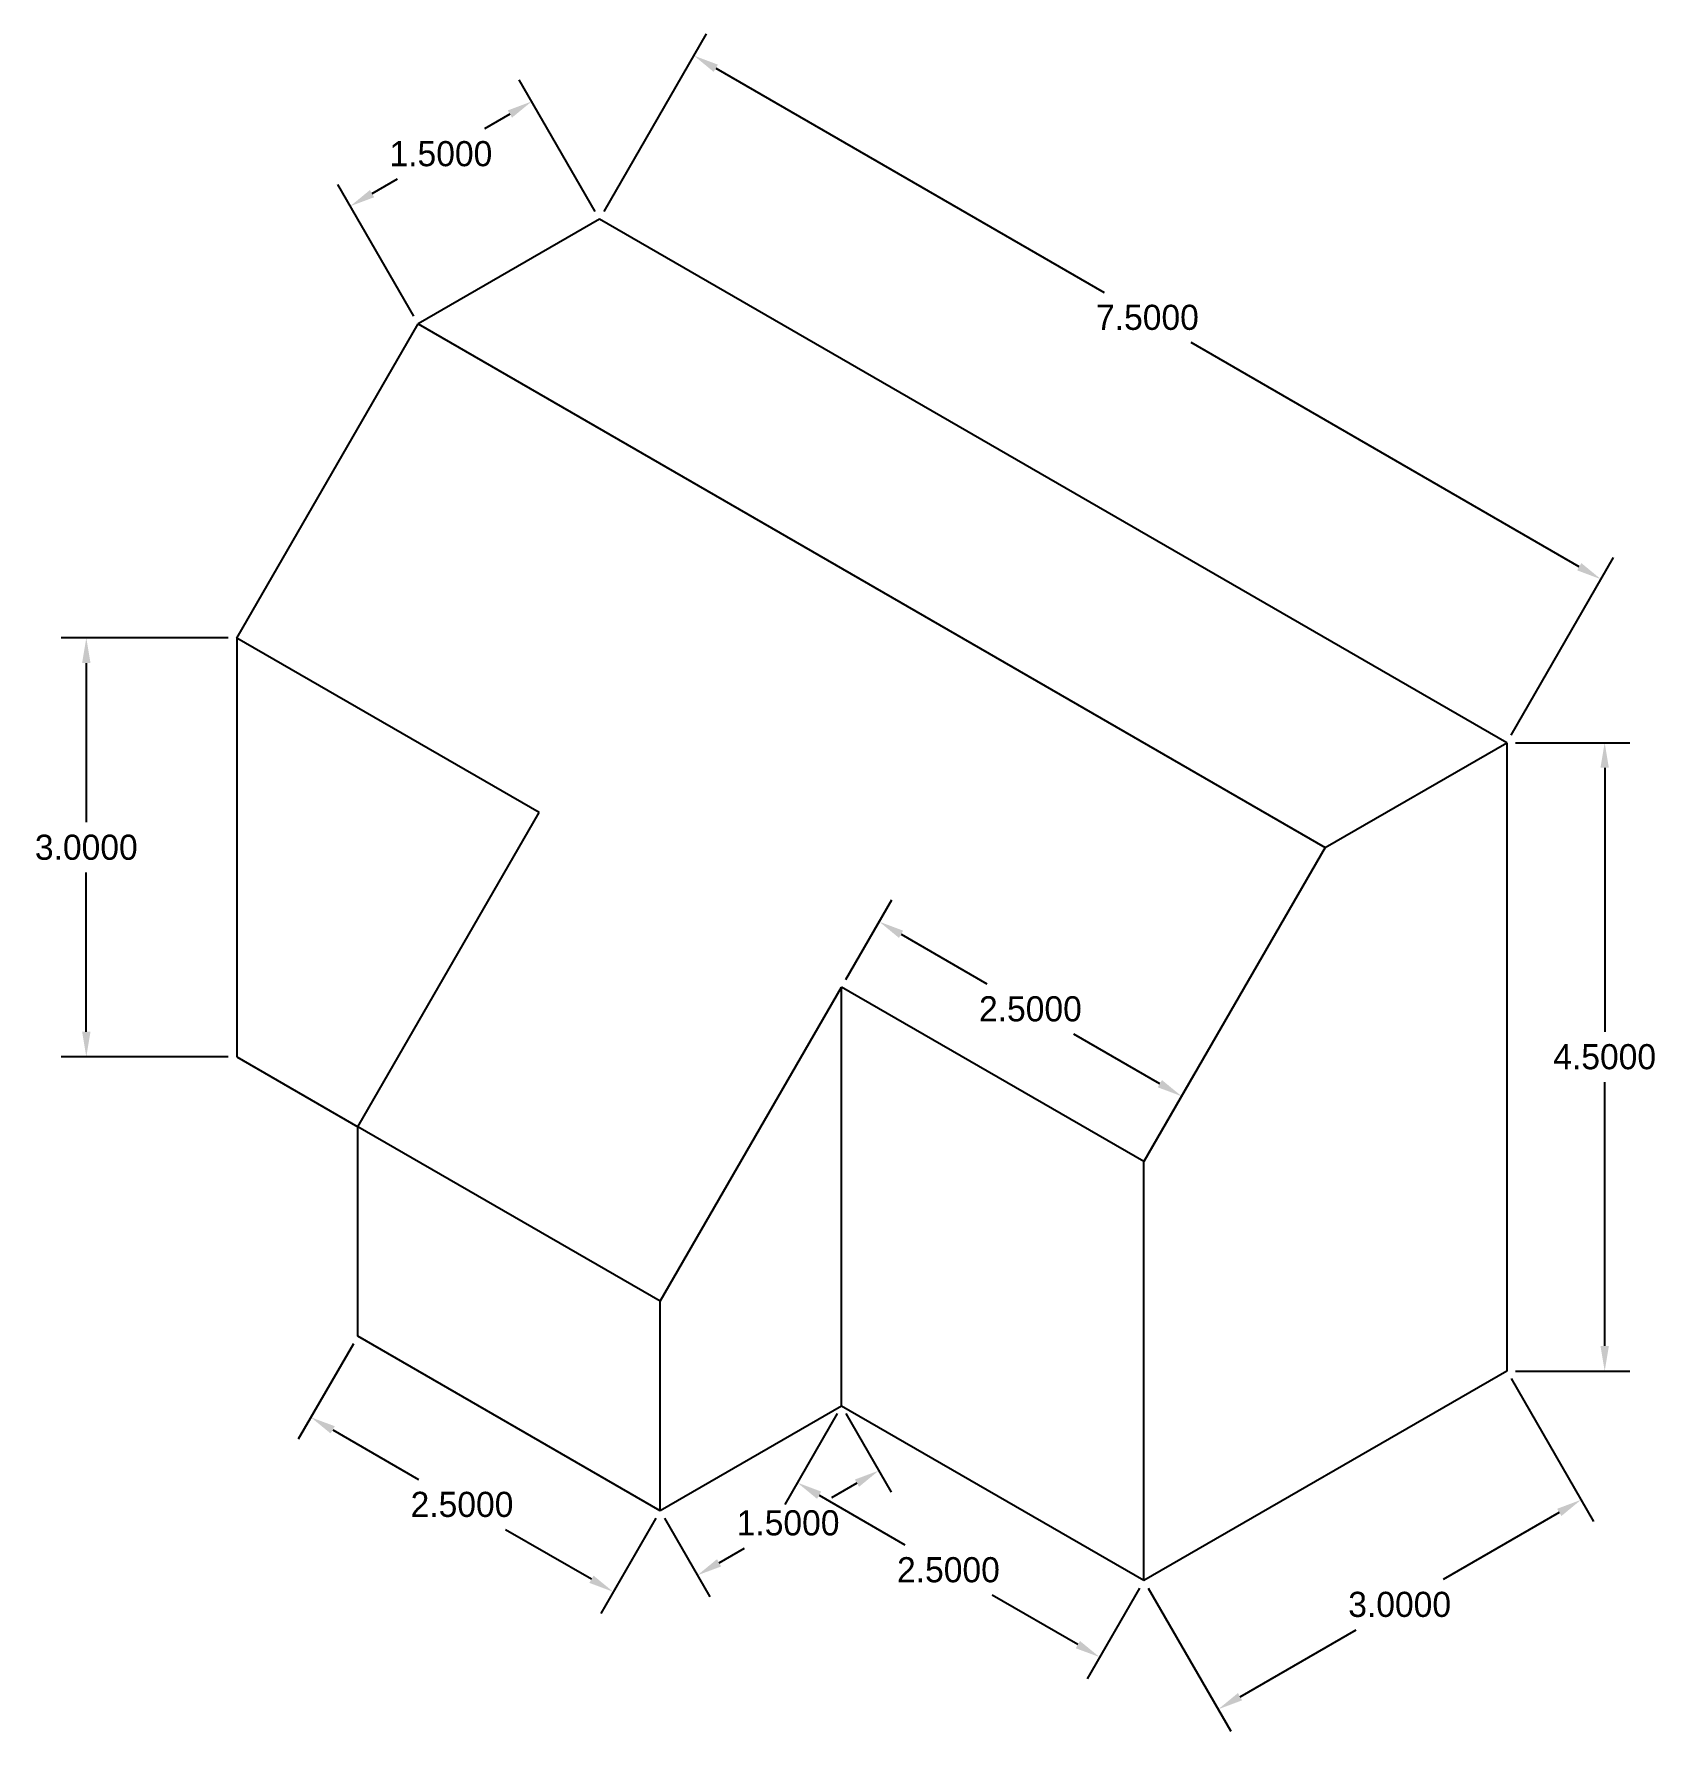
# Model space of a CAD drawing. Header units: feet. Extents: x 15.2 to 26.8, y 25.8 to 37.9.
import ezdxf

# ---------------------------------------------------------------- set-up
doc = ezdxf.new("R2010")
doc.units = ezdxf.units.FT
doc.header["$MEASUREMENT"] = 0
doc.dimstyles.get("Standard").update_dxf_attribs({"dimtxt": 0.18, "dimasz": 0.18, "dimexe": 0.18, "dimexo": 0.0625, "dimgap": 0.09, "dimtad": 0, "dimtih": 1, "dimtoh": 1, "dimdec": 4, "dimzin": 0, "dimdsep": 46, "dimtxsty": 'Standard', "dimcen": 0.09, "dimadec": 0, "dimazin": 0, "dimtfac": 1, "dimtdec": 4, "dimtofl": 0, "dimtmove": 0, "dimatfit": 3, "dimfxl": 1, "dimtolj": 1, "dimtzin": 0, "dimarcsym": 0})

# ---------------------------------------------------------------- blocks, each defined once
blk = doc.blocks.new('*D2')
at = {"color": 0, "lineweight": -2}
for p, q in [((20.997, 28.051), (21.322, 27.487)), ((21.076, 27.552), (20.894, 27.447)), ((19.698, 27.301), (20.023, 26.737)), ((20.089, 26.982), (20.271, 27.087))]:
    blk.add_line(p, q, dxfattribs=at)
at = {"color": 0}
for points in [[(21.061, 27.578), (21.091, 27.526), (21.232, 27.642)], [(20.074, 27.008), (20.104, 26.956), (19.933, 26.892)]]:
    blk.add_solid(points, dxfattribs=at)
at = {"layer": 'Defpoints', "color": 0}
for p in [(20.965, 28.105), (21.232, 27.642), (19.666, 27.355)]:
    blk.add_point(p, dxfattribs=at)
at = {"color": 0, "insert": (20.583, 27.267), "char_height": 0.18, "attachment_point": 5}
blk.add_mtext('\\A1;1.5000', dxfattribs=at)
blk = doc.blocks.new('*D3')
at = {"color": 0, "lineweight": -2}
for p, q in [((20.997, 31.159), (21.326, 31.729)), ((21.392, 31.483), (22.006, 31.128)), ((23.245, 30.413), (22.63, 30.768)), ((23.162, 29.909), (23.491, 30.479))]:
    blk.add_line(p, q, dxfattribs=at)
at = {"color": 0}
for points in [[(21.407, 31.509), (21.377, 31.457), (21.236, 31.573)], [(23.26, 30.439), (23.23, 30.387), (23.401, 30.323)]]:
    blk.add_solid(points, dxfattribs=at)
at = {"layer": 'Defpoints', "color": 0}
for p in [(20.965, 31.105), (23.401, 30.323), (23.13, 29.855)]:
    blk.add_point(p, dxfattribs=at)
at = {"color": 0, "insert": (22.318, 30.948), "char_height": 0.18, "attachment_point": 5}
blk.add_mtext('\\A1;2.5000', dxfattribs=at)
blk = doc.blocks.new('*D4')
at = {"color": 0, "lineweight": -2}
for p, q in [((16.573, 33.605), (15.378, 33.605)), ((15.558, 33.425), (15.558, 32.285)), ((15.558, 30.785), (15.558, 31.925)), ((16.573, 30.605), (15.378, 30.605))]:
    blk.add_line(p, q, dxfattribs=at)
at = {"color": 0}
for points in [[(15.528, 33.425), (15.588, 33.425), (15.558, 33.605)], [(15.528, 30.785), (15.588, 30.785), (15.558, 30.605)]]:
    blk.add_solid(points, dxfattribs=at)
at = {"layer": 'Defpoints', "color": 0}
for p in [(16.635, 33.605), (15.558, 30.605), (16.635, 30.605)]:
    blk.add_point(p, dxfattribs=at)
at = {"color": 0, "insert": (15.558, 32.105), "char_height": 0.18, "attachment_point": 5}
blk.add_mtext('\\A1;3.0000', dxfattribs=at)
blk = doc.blocks.new('*D5')
at = {"color": 0, "lineweight": -2}
for p, q in [((19.202, 36.659), (18.657, 37.603)), ((18.591, 37.357), (18.409, 37.252)), ((17.903, 35.909), (17.358, 36.853)), ((17.604, 36.787), (17.786, 36.892))]:
    blk.add_line(p, q, dxfattribs=at)
at = {"color": 0}
for points in [[(18.576, 37.383), (18.606, 37.331), (18.747, 37.447)], [(17.589, 36.813), (17.619, 36.761), (17.448, 36.697)]]:
    blk.add_solid(points, dxfattribs=at)
at = {"layer": 'Defpoints', "color": 0}
for p in [(18.747, 37.447), (19.233, 36.605), (17.934, 35.855)]:
    blk.add_point(p, dxfattribs=at)
at = {"color": 0, "insert": (18.097, 37.072), "char_height": 0.18, "attachment_point": 5}
blk.add_mtext('\\A1;1.5000', dxfattribs=at)
blk = doc.blocks.new('*D7')
at = {"color": 0, "lineweight": -2}
for p, q in [((25.791, 32.855), (26.61, 32.855)), ((26.43, 32.675), (26.43, 30.785)), ((26.43, 28.535), (26.43, 30.425)), ((25.791, 28.355), (26.61, 28.355))]:
    blk.add_line(p, q, dxfattribs=at)
at = {"color": 0}
for points in [[(26.4, 32.675), (26.46, 32.675), (26.43, 32.855)], [(26.4, 28.535), (26.46, 28.535), (26.43, 28.355)]]:
    blk.add_solid(points, dxfattribs=at)
at = {"layer": 'Defpoints', "color": 0}
for p in [(25.728, 32.855), (25.728, 28.355), (26.43, 28.355)]:
    blk.add_point(p, dxfattribs=at)
at = {"color": 0, "insert": (26.43, 30.605), "char_height": 0.18, "attachment_point": 5}
blk.add_mtext('\\A1;4.5000', dxfattribs=at)
blk = doc.blocks.new('*D9')
at = {"color": 0, "lineweight": -2}
for p, q in [((25.76, 28.301), (26.351, 27.277)), ((26.105, 27.343), (25.273, 26.863)), ((23.162, 26.801), (23.753, 25.777)), ((23.819, 26.023), (24.65, 26.503))]:
    blk.add_line(p, q, dxfattribs=at)
at = {"color": 0}
for points in [[(26.09, 27.369), (26.12, 27.317), (26.261, 27.433)], [(23.804, 26.049), (23.834, 25.997), (23.663, 25.933)]]:
    blk.add_solid(points, dxfattribs=at)
at = {"layer": 'Defpoints', "color": 0}
for p in [(25.728, 28.355), (26.261, 27.433), (23.13, 26.855)]:
    blk.add_point(p, dxfattribs=at)
at = {"color": 0, "insert": (24.962, 26.683), "char_height": 0.18, "attachment_point": 5}
blk.add_mtext('\\A1;3.0000', dxfattribs=at)
blk = doc.blocks.new('*D10')
at = {"color": 0, "lineweight": -2}
for p, q in [((20.934, 28.051), (20.559, 27.4)), ((20.805, 27.466), (21.419, 27.111)), ((22.658, 26.396), (22.043, 26.751)), ((23.099, 26.801), (22.724, 26.15))]:
    blk.add_line(p, q, dxfattribs=at)
at = {"color": 0}
for points in [[(20.82, 27.492), (20.79, 27.44), (20.649, 27.556)], [(22.673, 26.422), (22.643, 26.37), (22.814, 26.306)]]:
    blk.add_solid(points, dxfattribs=at)
at = {"layer": 'Defpoints', "color": 0}
for p in [(20.965, 28.105), (23.13, 26.855), (22.814, 26.306)]:
    blk.add_point(p, dxfattribs=at)
at = {"color": 0, "insert": (21.731, 26.931), "char_height": 0.18, "attachment_point": 5}
blk.add_mtext('\\A1;2.5000', dxfattribs=at)
blk = doc.blocks.new('*D11')
at = {"color": 0, "lineweight": -2}
for p, q in [((17.47, 28.551), (17.076, 27.868)), ((17.322, 27.934), (17.937, 27.579)), ((19.635, 27.301), (19.241, 26.618)), ((19.175, 26.864), (18.56, 27.219))]:
    blk.add_line(p, q, dxfattribs=at)
at = {"color": 0}
for points in [[(17.337, 27.96), (17.307, 27.908), (17.166, 28.024)], [(19.19, 26.89), (19.16, 26.838), (19.331, 26.774)]]:
    blk.add_solid(points, dxfattribs=at)
at = {"layer": 'Defpoints', "color": 0}
for p in [(17.501, 28.605), (19.666, 27.355), (19.331, 26.774)]:
    blk.add_point(p, dxfattribs=at)
at = {"color": 0, "insert": (18.248, 27.399), "char_height": 0.18, "attachment_point": 5}
blk.add_mtext('\\A1;2.5000', dxfattribs=at)
blk = doc.blocks.new('*D12')
at = {"color": 0, "lineweight": -2}
for p, q in [((19.265, 36.659), (19.999, 37.931)), ((20.065, 37.685), (22.845, 36.08)), ((26.248, 34.115), (23.468, 35.72)), ((25.76, 32.909), (26.494, 34.181))]:
    blk.add_line(p, q, dxfattribs=at)
at = {"color": 0}
for points in [[(20.08, 37.711), (20.05, 37.659), (19.909, 37.775)], [(26.263, 34.141), (26.233, 34.089), (26.404, 34.025)]]:
    blk.add_solid(points, dxfattribs=at)
at = {"layer": 'Defpoints', "color": 0}
for p in [(19.233, 36.605), (26.404, 34.025), (25.728, 32.855)]:
    blk.add_point(p, dxfattribs=at)
at = {"color": 0, "insert": (23.156, 35.9), "char_height": 0.18, "attachment_point": 5}
blk.add_mtext('\\A1;7.5000', dxfattribs=at)

msp = doc.modelspace()

# ---------------------------------------------------------------- linework, layer by layer
for p, q in [((19.2333, 36.60463), (17.93426, 35.85463)), ((25.72849, 32.85463), (19.2333, 36.60463)), ((16.63523, 33.60463), (17.93426, 35.85463)), ((17.93426, 35.85463), (24.42946, 32.10463)), ((18.80029, 32.35463), (16.63523, 33.60463)), ((16.63523, 33.60463), (16.63523, 30.60463)), ((24.42946, 32.10463), (25.72849, 32.85463)), ((25.72849, 32.85463), (25.72849, 28.35463)), ((17.50125, 30.10463), (18.80029, 32.35463)), ((24.42946, 32.10463), (23.13042, 29.85463)), ((19.66632, 28.85463), (20.96535, 31.10463)), ((20.96535, 28.10463), (20.96535, 31.10463)), ((23.13042, 29.85463), (20.96535, 31.10463)), ((16.63523, 30.60463), (17.50125, 30.10463)), ((17.50125, 28.60463), (17.50125, 30.10463)), ((19.66632, 28.85463), (17.50125, 30.10463)), ((23.13042, 26.85463), (23.13042, 29.85463)), ((19.66632, 27.35463), (19.66632, 28.85463)), ((19.66632, 27.35463), (17.50125, 28.60463)), ((25.72849, 28.35463), (23.13042, 26.85463)), ((20.96535, 28.10463), (19.66632, 27.35463)), ((23.13042, 26.85463), (20.96535, 28.10463))]:
    msp.add_line(p, q)

# ---------------------------------------------------------------- dimensions: what is measured, and where the dimension line sits
for p1, p2, distance, picture, middle in [((19.2333, 36.60463), (25.72849, 32.85463), 1.35105, '*D12', (23.15642, 35.89968)), ((17.93426, 35.85463), (19.2333, 36.60463), 0.9729, '*D5', (18.09733, 37.07219)), ((16.63523, 33.60463), (16.63523, 30.60463), -1.07731, '*D4', (15.55791, 32.10463)), ((25.72849, 32.85463), (25.72849, 28.35463), 0.70162, '*D7', (26.43011, 30.60463)), ((20.96535, 31.10463), (23.13042, 29.85463), 0.54074, '*D3', (22.31826, 30.94793)), ((17.50125, 28.60463), (19.66632, 27.35463), -0.67081, '*D11', (18.24838, 27.39869)), ((23.13042, 26.85463), (25.72849, 28.35463), -1.06441, '*D9', (24.96166, 26.68283)), ((19.66632, 27.35463), (20.96535, 28.10463), -0.53365, '*D2', (20.58266, 27.26747)), ((20.96535, 28.10463), (23.13042, 26.85463), -0.6333, '*D10', (21.73123, 26.93118))]:
    dim = msp.add_aligned_dim(p1=p1, p2=p2, distance=distance, dimstyle='Standard')
    dim.commit()
    dim.dimension.update_dxf_attribs({"geometry": picture, "text_midpoint": middle})

doc.saveas('drawing.dxf')
